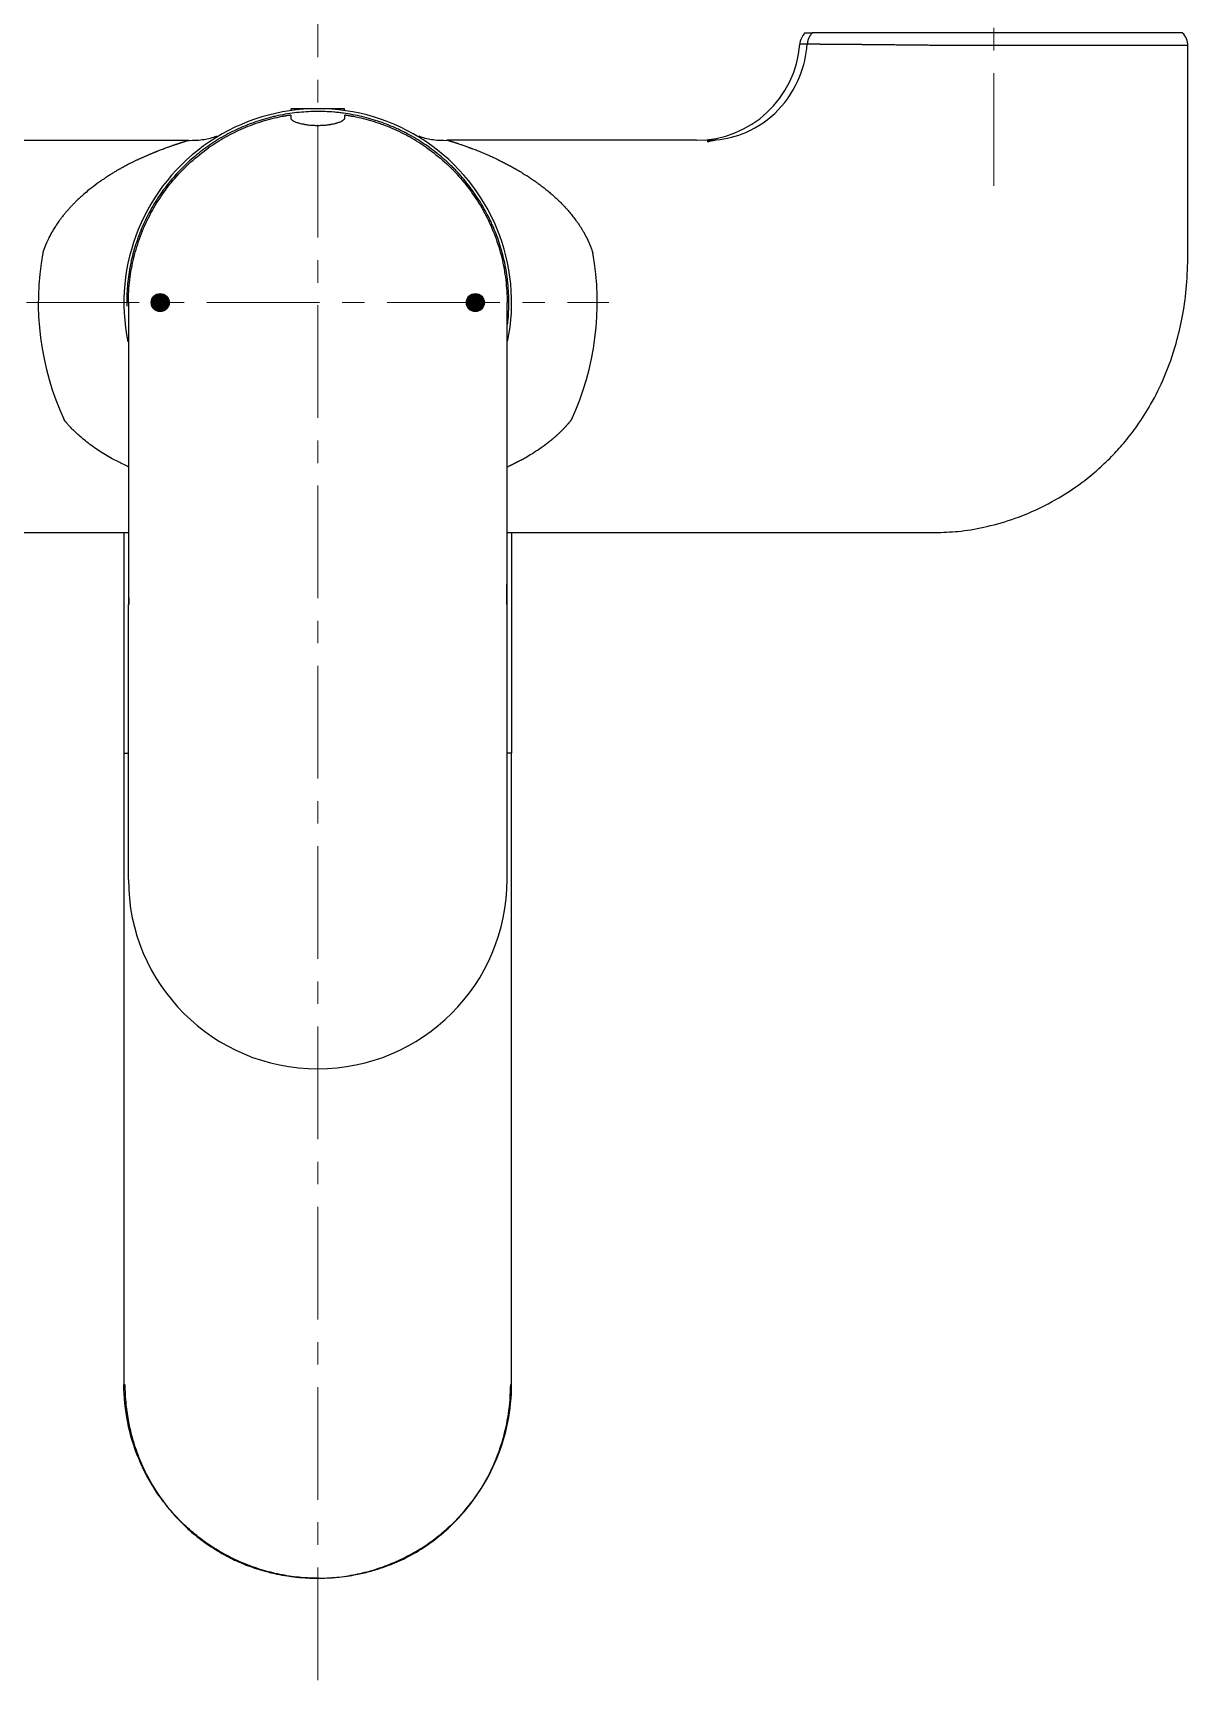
# Model space of a CAD drawing. Extents: x 0 to 1128, y 0 to 827.
# Drawn here: x 255.8 to 384, y 464 to 646.7 of the extents above; entities that cross this region are included whole.
import ezdxf

# ---------------------------------------------------------------- set-up
doc = ezdxf.new("R2010")
doc.units = 0
doc.header["$LTSCALE"] = 10
doc.header["$MEASUREMENT"] = 0
doc.linetypes.add('CENTER', pattern=[2, 1.25, -0.25, 0.25, -0.25])
doc.layers.get('0').update_dxf_attribs({"linetype": 'CONTINUOUS'})
doc.layers.add('1', color=7, linetype='CONTINUOUS')
doc.layers.add('DEF_LAYER_ASSEM_MEMBER', color=7, linetype='CONTINUOUS')

msp = doc.modelspace()

# ---------------------------------------------------------------- hatches: boundary and pattern name
at = {"lineweight": -3}
h = msp.add_hatch(color=1, dxfattribs=at)
h.dxf.hatch_style = 1
h.paths.add_polyline_path([(270.96, 616.77, 0.414214), (269.96, 617.77, 0.414214), (268.96, 616.77)])
h.paths.add_polyline_path([(269.96, 615.77, 0.414214), (270.96, 616.77), (268.96, 616.77, 0.414214)])
h = msp.add_hatch(color=5, dxfattribs=at)
h.dxf.hatch_style = 1
h.paths.add_polyline_path([(305.92, 616.77), (303.92, 616.77, 0.414214), (304.92, 615.77, 0.414214)])
h.paths.add_polyline_path([(305.92, 616.77, 0.414214), (304.92, 617.77, 0.414214), (303.92, 616.77)])

# ---------------------------------------------------------------- linework, layer by layer
at = {"color": 0, "lineweight": -3}
for centre in [(269.96, 616.77), (304.92, 616.77)]:
    msp.add_circle(centre, 1, dxfattribs=at)
at = {"layer": '1', "color": 7, "linetype": 'Continuous', "lineweight": -3}
for p, q in [((341.73, 645.42), (340.91, 645.42)), ((341.48, 646.67), (342.27, 646.67)), ((287.42, 638.27), (284.48, 638.27)), ((284.48, 638.07), (284.48, 638.27)), ((290.41, 638.27), (287.46, 638.27)), ((290.41, 638.07), (290.41, 638.27)), ((244.19, 634.77), (273.13, 634.77)), ((329.44, 634.77), (301.75, 634.77)), ((266.44, 552.77), (266.44, 583.27)), ((308.44, 552.77), (308.44, 583.27)), ((265.94, 566.77), (265.94, 496.77)), ((308.94, 496.77), (308.94, 566.77))]:
    msp.add_line(p, q, dxfattribs=at)
for centre, radius, start, end in [((329.44, 646.27), 11.5, 270, 355.7533), ((329.44, 646.27), 11.5, 270, 355.7533), ((342.9, 645.27), 2, 135.5857, 175.7533), ((381.94, 645.27), 2, 359.9959, 44.3363), ((287.44, 616.77), 21.5, 348.3732, 191.7113), ((287.44, 616.77), 31, 169.7805, 204.7922), ((287.44, 616.77), 31, 335.2078, 10.2195), ((287.44, 552.77), 21, 180, 0)]:
    msp.add_arc(centre, radius, start, end, dxfattribs=at)
for points, knots in [([(190.94, 645.27), (190.94, 643.08), (190.94, 638.71), (190.93, 632.36), (190.96, 626.44), (190.87, 621.47), (191.14, 617.37), (191.71, 614.14), (192.45, 611.42), (193.27, 609.12), (194.18, 607.08), (195.22, 605.13), (196.47, 603.17), (198.13, 601), (200.33, 598.68), (203.14, 596.38), (206.07, 594.57), (208.94, 593.23), (211.44, 592.36), (213.79, 591.77), (215.9, 591.42), (217.85, 591.26), (219.48, 591.27), (220.75, 591.27), (221.71, 591.27), (222.62, 591.27), (223.71, 591.27), (225.18, 591.27), (227.01, 591.27), (229.25, 591.27), (231.9, 591.27), (234.97, 591.27), (238.73, 591.27), (243.25, 591.27), (248.61, 591.27), (254.59, 591.27), (260.61, 591.27), (264.63, 591.27), (266.44, 591.27)], [0, 0, 0, 0, 0.056094, 0.112073, 0.162627, 0.207785, 0.239623, 0.267673, 0.291758, 0.311724, 0.330127, 0.348804, 0.368551, 0.389385, 0.418865, 0.450194, 0.482272, 0.50666, 0.531321, 0.550007, 0.568849, 0.585997, 0.599948, 0.610738, 0.618507, 0.624504, 0.634176, 0.646394, 0.662048, 0.681166, 0.703785, 0.729947, 0.759691, 0.800168, 0.845924, 0.897009, 0.953461, 1, 1, 1, 1]), ([(308.44, 591.27), (309.99, 591.27), (313.52, 591.27), (318.85, 591.27), (324.27, 591.27), (329.17, 591.27), (333.57, 591.27), (337.47, 591.27), (340.87, 591.27), (343.78, 591.27), (346.21, 591.27), (348.33, 591.27), (350.25, 591.27), (352.17, 591.27), (354.15, 591.28), (356.38, 591.25), (358.92, 591.38), (361.8, 591.9), (365.05, 592.85), (368.38, 594.32), (371.47, 596.2), (373.84, 598.08), (375.64, 599.81), (377.05, 601.4), (378.47, 603.25), (379.97, 605.61), (381.47, 608.65), (382.61, 611.9), (383.38, 615.17), (383.84, 618.31), (383.99, 622.29), (383.93, 627.17), (383.94, 633.01), (383.94, 639.09), (383.94, 643.23), (383.94, 645.27)], [0, 0, 0, 0, 0.039727, 0.090368, 0.136624, 0.178517, 0.216084, 0.249367, 0.278413, 0.303271, 0.323991, 0.340617, 0.35759, 0.373068, 0.389902, 0.408357, 0.430169, 0.45508, 0.483016, 0.516951, 0.547822, 0.575577, 0.59439, 0.611508, 0.630182, 0.65408, 0.683043, 0.716868, 0.741989, 0.769064, 0.797973, 0.844069, 0.893943, 0.947679, 1, 1, 1, 1]), ([(331.64, 634.81), (332.77, 634.91), (335.3, 635.56), (338.72, 637.93), (341.02, 641.51), (341.64, 644.2), (341.73, 645.42)], [0, 0, 0, 0, 0.21756, 0.495879, 0.774199, 1, 1, 1, 1]), ([(362.44, 645.27), (362.39, 645.27), (362.29, 645.27), (362.14, 645.27), (361.99, 645.27), (361.84, 645.27), (361.69, 645.27), (361.54, 645.27), (361.39, 645.27), (361.24, 645.27), (361.09, 645.27), (360.94, 645.27), (360.79, 645.27), (360.63, 645.28), (360.48, 645.28), (360.33, 645.28), (360.17, 645.28), (360.02, 645.28), (359.87, 645.28), (359.71, 645.28), (359.56, 645.28), (359.4, 645.28), (359.25, 645.28), (359.09, 645.28), (358.94, 645.28), (358.78, 645.28), (358.62, 645.28), (358.47, 645.28), (358.31, 645.28), (358.15, 645.28), (358, 645.28), (357.84, 645.28), (357.68, 645.29), (357.52, 645.29), (357.37, 645.29), (357.21, 645.29), (357.05, 645.29), (356.89, 645.29), (356.74, 645.29), (356.58, 645.29), (356.42, 645.29), (356.26, 645.29), (356.1, 645.29), (355.94, 645.3), (355.79, 645.3), (355.63, 645.3), (355.47, 645.3), (355.12, 645.3), (354.6, 645.31), (353.92, 645.31), (353.27, 645.32), (352.65, 645.32), (352.04, 645.33), (351.43, 645.34), (350.83, 645.34), (350.23, 645.35), (349.65, 645.35), (349.25, 645.36), (349.03, 645.36), (348.97, 645.36), (348.91, 645.36), (348.85, 645.36), (348.79, 645.36), (348.73, 645.36), (348.67, 645.37), (348.61, 645.37), (348.55, 645.37), (348.49, 645.37), (348.44, 645.37), (348.38, 645.37), (348.32, 645.37), (348.26, 645.37), (348.2, 645.37), (348.15, 645.37), (348.09, 645.37), (348.03, 645.37), (347.98, 645.37), (347.92, 645.37), (347.86, 645.37), (347.81, 645.37), (347.75, 645.38), (347.7, 645.38), (347.64, 645.38), (347.59, 645.38), (347.53, 645.38), (347.48, 645.38), (347.42, 645.38), (347.37, 645.38), (347.31, 645.38), (347.26, 645.38), (347.2, 645.38), (347.15, 645.38), (347.1, 645.38), (347.04, 645.38), (346.99, 645.38), (346.94, 645.38), (346.88, 645.38), (346.83, 645.38), (346.78, 645.39), (346.73, 645.39), (346.67, 645.39), (346.62, 645.39), (346.57, 645.39), (346.52, 645.39), (346.47, 645.39), (346.42, 645.39), (346.37, 645.39), (346.32, 645.39), (346.26, 645.39), (346.21, 645.39), (346.16, 645.39), (346.11, 645.39), (346.06, 645.39), (346.02, 645.39), (345.97, 645.39), (345.92, 645.39), (345.87, 645.39), (345.82, 645.39), (345.77, 645.39), (345.72, 645.4), (345.68, 645.4), (345.63, 645.4), (345.58, 645.4), (345.53, 645.4), (345.49, 645.4), (345.44, 645.4), (345.39, 645.4), (345.35, 645.4), (345.3, 645.4), (345.25, 645.4), (345.21, 645.4), (345.16, 645.4), (345.12, 645.4), (345.07, 645.4), (345.03, 645.4), (344.98, 645.4), (344.94, 645.4), (344.89, 645.4), (344.85, 645.4), (344.81, 645.4), (344.76, 645.4), (344.72, 645.4), (344.68, 645.4), (344.63, 645.4), (344.59, 645.4), (344.55, 645.41), (344.51, 645.41), (344.46, 645.41), (344.42, 645.41), (344.38, 645.41), (344.34, 645.41), (344.3, 645.41), (344.26, 645.41), (344.22, 645.41), (344.18, 645.41), (344.14, 645.41), (344.1, 645.41), (344.06, 645.41), (344.02, 645.41), (343.98, 645.41), (343.94, 645.41), (343.9, 645.41), (343.86, 645.41), (343.82, 645.41), (343.78, 645.41), (343.75, 645.41), (343.71, 645.41), (343.67, 645.41), (343.63, 645.41), (343.6, 645.41), (343.56, 645.41), (343.52, 645.41), (343.49, 645.41), (343.45, 645.41), (343.42, 645.41), (343.38, 645.41), (343.35, 645.41), (343.31, 645.41), (343.28, 645.41), (343.24, 645.41), (343.21, 645.41), (343.17, 645.41), (343.14, 645.42), (343.11, 645.42), (343.07, 645.42), (343.04, 645.42), (343.01, 645.42), (342.98, 645.42), (342.94, 645.42), (342.91, 645.42), (342.88, 645.42), (342.85, 645.42), (342.82, 645.42), (342.78, 645.42), (342.75, 645.42), (342.72, 645.42), (342.69, 645.42), (342.66, 645.42), (342.63, 645.42), (342.6, 645.42), (342.57, 645.42), (342.55, 645.42), (342.52, 645.42), (342.49, 645.42), (342.46, 645.42), (342.43, 645.42), (342.4, 645.42), (342.38, 645.42), (342.35, 645.42), (342.32, 645.42), (342.29, 645.42), (342.27, 645.42), (342.24, 645.42), (342.22, 645.42), (342.19, 645.42), (342.16, 645.42), (342.14, 645.42), (342.11, 645.42), (342.09, 645.42), (342.06, 645.42), (342.04, 645.42), (342.02, 645.42), (341.99, 645.42), (341.97, 645.42), (341.94, 645.42), (341.92, 645.42), (341.9, 645.42), (341.88, 645.42), (341.85, 645.42), (341.83, 645.42), (341.81, 645.42), (341.79, 645.42), (341.77, 645.42), (341.75, 645.42), (341.73, 645.42), (341.73, 645.42)], [0, 0, 0, 0, 0.005328, 0.010672, 0.016031, 0.021405, 0.026795, 0.0322, 0.03762, 0.043055, 0.048506, 0.053972, 0.059453, 0.06495, 0.070461, 0.075988, 0.08153, 0.087087, 0.092659, 0.098246, 0.103848, 0.109465, 0.115097, 0.120743, 0.126405, 0.132083, 0.137775, 0.143482, 0.149204, 0.154942, 0.160695, 0.166463, 0.172247, 0.178046, 0.183861, 0.18969, 0.195536, 0.201397, 0.207274, 0.213166, 0.219074, 0.224998, 0.230937, 0.236892, 0.242862, 0.248848, 0.254849, 0.260865, 0.288255, 0.314767, 0.340398, 0.365153, 0.389036, 0.414604, 0.440181, 0.465765, 0.491352, 0.51694, 0.519683, 0.522426, 0.525169, 0.527911, 0.530654, 0.533396, 0.536138, 0.538879, 0.541621, 0.544362, 0.547103, 0.549844, 0.552585, 0.555326, 0.558066, 0.560807, 0.563547, 0.566287, 0.569027, 0.571766, 0.574506, 0.577245, 0.579984, 0.582723, 0.585462, 0.588201, 0.590939, 0.593678, 0.596416, 0.599154, 0.601892, 0.604629, 0.607367, 0.610104, 0.612842, 0.615579, 0.618316, 0.621053, 0.623789, 0.626526, 0.629262, 0.631998, 0.634734, 0.63747, 0.640206, 0.642942, 0.645677, 0.648412, 0.651148, 0.653883, 0.656618, 0.659352, 0.662087, 0.664821, 0.667556, 0.67029, 0.673024, 0.675758, 0.678492, 0.681226, 0.683959, 0.686693, 0.689426, 0.692159, 0.694892, 0.697625, 0.700358, 0.703091, 0.705823, 0.708556, 0.711288, 0.71402, 0.716752, 0.719484, 0.722216, 0.724948, 0.72768, 0.730412, 0.733143, 0.735874, 0.738606, 0.741337, 0.744068, 0.746799, 0.74953, 0.75226, 0.754991, 0.757721, 0.760451, 0.763181, 0.765911, 0.768641, 0.771371, 0.7741, 0.776829, 0.779558, 0.782287, 0.785016, 0.787744, 0.790473, 0.793201, 0.795929, 0.798657, 0.801384, 0.804111, 0.806838, 0.809565, 0.812292, 0.815018, 0.817744, 0.82047, 0.823196, 0.825922, 0.828647, 0.831372, 0.834096, 0.836821, 0.839545, 0.842269, 0.844993, 0.847717, 0.85044, 0.853163, 0.855886, 0.858609, 0.861332, 0.864054, 0.866776, 0.869498, 0.87222, 0.874942, 0.877663, 0.880385, 0.883106, 0.885827, 0.888548, 0.891269, 0.893989, 0.89671, 0.89943, 0.90215, 0.90487, 0.90759, 0.91031, 0.91303, 0.91575, 0.918469, 0.921189, 0.923908, 0.926627, 0.929346, 0.932065, 0.934784, 0.937503, 0.940222, 0.94294, 0.945659, 0.948377, 0.951095, 0.953813, 0.956531, 0.959249, 0.961967, 0.964684, 0.967402, 0.970119, 0.972836, 0.975553, 0.97827, 0.980987, 0.983703, 0.98642, 0.989136, 0.991852, 0.994568, 0.997284, 1, 1, 1, 1]), ([(362.44, 646.67), (361.87, 646.67), (361.3, 646.67), (360.17, 646.67), (359.61, 646.67), (358.91, 646.67), (358.77, 646.67), (358.49, 646.67), (358.35, 646.67), (357.93, 646.67), (357.66, 646.67), (356.83, 646.67), (356.29, 646.67), (355.23, 646.67), (354.7, 646.67), (353.67, 646.67), (353.16, 646.67), (352.53, 646.67), (352.35, 646.67), (352.16, 646.67), (352.04, 646.67), (351.97, 646.67), (351.67, 646.67), (351.42, 646.67), (350.71, 646.67), (350.24, 646.67), (349.35, 646.67), (348.91, 646.67), (348.07, 646.67), (347.67, 646.67), (347.08, 646.67), (346.89, 646.67), (346.61, 646.67), (346.51, 646.67), (346.33, 646.67), (346.24, 646.67), (345.79, 646.67), (345.45, 646.67), (344.82, 646.67), (344.52, 646.67), (343.96, 646.67), (343.7, 646.67), (343.34, 646.67), (343.23, 646.67), (343.06, 646.67), (343.01, 646.67), (342.93, 646.67), (342.9, 646.67), (342.85, 646.67), (342.62, 646.67), (342.43, 646.67), (342.27, 646.67)], [0, 0, 0, 0, 0.0625, 0.0625, 0.125, 0.125, 0.140625, 0.140625, 0.15625, 0.15625, 0.1875, 0.1875, 0.25, 0.25, 0.3125, 0.3125, 0.375, 0.375, 0.390625, 0.398437, 0.398437, 0.40625, 0.40625, 0.4375, 0.4375, 0.5, 0.5, 0.5625, 0.5625, 0.625, 0.625, 0.65625, 0.65625, 0.671875, 0.671875, 0.6875, 0.6875, 0.75, 0.75, 0.8125, 0.8125, 0.875, 0.875, 0.90625, 0.90625, 0.921875, 0.921875, 0.929687, 0.929687, 0.9375, 1, 1, 1, 1]), ([(383.37, 646.67), (383.37, 646.67), (383.34, 646.67), (383.24, 646.67), (383.2, 646.67), (383.12, 646.67), (383.08, 646.67), (383.03, 646.67), (383, 646.67), (382.99, 646.67), (382.84, 646.67), (382.67, 646.67), (382.37, 646.67), (382.26, 646.67), (382.09, 646.67), (382.03, 646.67), (381.91, 646.67), (381.84, 646.67), (381.52, 646.67), (381.22, 646.67), (380.82, 646.67), (380.74, 646.67), (380.57, 646.67), (380.48, 646.67), (380.22, 646.67), (380.03, 646.67), (379.46, 646.67), (379.06, 646.67), (378.57, 646.67), (378.51, 646.67), (378.4, 646.67), (378.23, 646.67), (378.06, 646.67), (377.72, 646.67), (377.25, 646.67), (376.75, 646.67), (376.37, 646.67), (376.24, 646.67), (375.98, 646.67), (375.85, 646.67), (375.19, 646.67), (374.64, 646.67), (373.92, 646.67), (373.71, 646.67), (373.49, 646.67), (373.34, 646.67), (373.27, 646.67), (372.9, 646.67), (372.6, 646.67), (371.7, 646.67), (371.08, 646.67), (370.29, 646.67), (370.13, 646.67), (369.81, 646.67), (369.33, 646.67), (368.84, 646.67), (368.18, 646.67), (367.85, 646.67), (367.35, 646.67), (367.19, 646.67), (366.94, 646.67), (366.85, 646.67), (366.68, 646.67), (365.93, 646.67), (365.17, 646.67), (363.81, 646.67), (363.13, 646.67), (362.44, 646.67)], [0, 0, 0, 0, 0.0625, 0.0625, 0.09375, 0.09375, 0.109375, 0.117187, 0.117187, 0.125, 0.125, 0.1875, 0.1875, 0.21875, 0.21875, 0.234375, 0.234375, 0.25, 0.25, 0.3125, 0.3125, 0.328125, 0.328125, 0.34375, 0.34375, 0.375, 0.375, 0.4375, 0.4375, 0.445312, 0.445312, 0.453125, 0.46875, 0.46875, 0.5, 0.53125, 0.53125, 0.546875, 0.546875, 0.5625, 0.5625, 0.625, 0.625, 0.640625, 0.648437, 0.648437, 0.65625, 0.65625, 0.6875, 0.6875, 0.75, 0.75, 0.765625, 0.765625, 0.78125, 0.8125, 0.8125, 0.84375, 0.84375, 0.859375, 0.859375, 0.867187, 0.867187, 0.875, 0.9375, 0.9375, 1, 1, 1, 1]), ([(383.94, 645.27), (383.94, 645.27), (383.91, 645.27), (383.77, 645.27), (383.67, 645.27), (383.41, 645.27), (383.24, 645.27), (382.85, 645.27), (382.62, 645.27), (382.09, 645.27), (381.8, 645.27), (381.16, 645.27), (380.81, 645.27), (380.05, 645.27), (379.64, 645.27), (378.77, 645.27), (378.31, 645.27), (377.83, 645.27), (377.83, 645.27), (377.83, 645.27), (377.82, 645.27), (377.82, 645.27), (377.8, 645.27), (377.78, 645.27), (377.72, 645.27), (377.61, 645.27), (377.39, 645.27), (377.19, 645.27), (376.8, 645.27), (376.53, 645.27), (375.71, 645.27), (375.14, 645.27), (373.96, 645.27), (373.35, 645.27), (372.09, 645.27), (371.45, 645.27), (370.13, 645.27), (369.46, 645.27), (368.09, 645.27), (367.05, 645.27), (366, 645.27), (365.29, 645.27), (364.23, 645.27), (363.16, 645.27), (362.44, 645.27)], [0, 0, 0, 0, 0.0625, 0.0625, 0.125, 0.125, 0.1875, 0.1875, 0.25, 0.25, 0.3125, 0.3125, 0.375, 0.375, 0.4375, 0.4375, 0.5, 0.5, 0.500122, 0.500122, 0.500244, 0.500488, 0.500977, 0.501953, 0.503906, 0.507813, 0.515625, 0.53125, 0.53125, 0.5625, 0.5625, 0.625, 0.625, 0.6875, 0.6875, 0.75, 0.75, 0.8125, 0.8125, 0.875, 0.90625, 0.90625, 0.9375, 1, 1, 1, 1]), ([(308.49, 614.35), (308.52, 614.55), (308.54, 614.75), (308.62, 615.65), (308.64, 616.34), (308.63, 617.37), (308.62, 617.72), (308.58, 618.24), (308.56, 618.5), (308.54, 618.76), (308.52, 618.94), (308.51, 619.02), (308.43, 619.8), (308.32, 620.49), (308.03, 621.84), (307.85, 622.51), (307.44, 623.83), (307.2, 624.48), (306.85, 625.28), (306.75, 625.52), (306.6, 625.83), (306.52, 625.99), (306.33, 626.38), (306.17, 626.69), (305.67, 627.6), (305.31, 628.19), (304.52, 629.33), (304.11, 629.88), (303.44, 630.68), (303.21, 630.94), (302.85, 631.32), (302.73, 631.45), (302.55, 631.63), (302.49, 631.7), (302.36, 631.82), (302.3, 631.88), (301.74, 632.43), (301.22, 632.89), (300.14, 633.75), (299.58, 634.16), (298.42, 634.91), (297.82, 635.26), (297.05, 635.66), (296.9, 635.74), (296.66, 635.85), (296.58, 635.89), (296.42, 635.97), (296.03, 636.15), (295.63, 636.32), (294.66, 636.71), (293.35, 637.16), (292.01, 637.48), (290.99, 637.67), (290.64, 637.72), (290.21, 637.78), (290.13, 637.79), (289.95, 637.81), (289.87, 637.83), (289.6, 637.85), (289.43, 637.87), (288.56, 637.95), (287.87, 637.97), (286.49, 637.95), (285.8, 637.91), (284.43, 637.76), (283.74, 637.65), (282.97, 637.49), (282.89, 637.47), (282.72, 637.43), (282.63, 637.41), (282.38, 637.35), (282.21, 637.31), (281.7, 637.17), (281.37, 637.08), (280.38, 636.76), (279.73, 636.52), (278.46, 635.98), (277.84, 635.68), (276.93, 635.18), (276.63, 635), (276.25, 634.77), (276.18, 634.72), (276.03, 634.63), (275.81, 634.49), (275.59, 634.34), (274.88, 633.85), (274.33, 633.43), (273.27, 632.54), (272.76, 632.07), (271.8, 631.08), (271.34, 630.56), (270.84, 629.95), (270.79, 629.88), (270.68, 629.74), (270.52, 629.54), (270.37, 629.33), (270.06, 628.9), (269.86, 628.62), (269.3, 627.75), (268.95, 627.15), (268.31, 625.93), (268.03, 625.3), (267.7, 624.49), (267.61, 624.25), (267.52, 624), (267.46, 623.84), (267.43, 623.75), (267.29, 623.34), (267.18, 623.01), (266.89, 622.01), (266.73, 621.33), (266.48, 619.98), (266.39, 619.29), (266.3, 618.26), (266.28, 617.91), (266.26, 617.39), (266.25, 617.13), (266.25, 616.87), (266.25, 616.69), (266.25, 616.6), (266.25, 616.46), (266.25, 616.41), (266.25, 616.36)], [0, 0, 0, 0, 0.00884, 0.00884, 0.038806, 0.038806, 0.053789, 0.053789, 0.061281, 0.065027, 0.065027, 0.068772, 0.068772, 0.098738, 0.098738, 0.128705, 0.128705, 0.158671, 0.158671, 0.166162, 0.169908, 0.173654, 0.173654, 0.188637, 0.188637, 0.218603, 0.218603, 0.248569, 0.248569, 0.263552, 0.263552, 0.271044, 0.271044, 0.274789, 0.274789, 0.278535, 0.278535, 0.308501, 0.308501, 0.338468, 0.338468, 0.368434, 0.368434, 0.375925, 0.375925, 0.379671, 0.379671, 0.383417, 0.3984, 0.3984, 0.428366, 0.458332, 0.458332, 0.473315, 0.473315, 0.477061, 0.477061, 0.480807, 0.480807, 0.488298, 0.488298, 0.518264, 0.518264, 0.548231, 0.548231, 0.578197, 0.578197, 0.581942, 0.581942, 0.585688, 0.585688, 0.59318, 0.59318, 0.608163, 0.608163, 0.638129, 0.638129, 0.668095, 0.668095, 0.683078, 0.683078, 0.686824, 0.686824, 0.69057, 0.698061, 0.698061, 0.728027, 0.728027, 0.757993, 0.757993, 0.78796, 0.78796, 0.791705, 0.791705, 0.795451, 0.802943, 0.802943, 0.817926, 0.817926, 0.847892, 0.847892, 0.877858, 0.877858, 0.88535, 0.889095, 0.889095, 0.892841, 0.892841, 0.907824, 0.907824, 0.93779, 0.93779, 0.967756, 0.967756, 0.98274, 0.98274, 0.990231, 0.993977, 0.993977, 0.997723, 0.997723, 1, 1, 1, 1]), ([(283.44, 637.39), (283.07, 637.31), (282.71, 637.23), (282.16, 637.1), (281.89, 637.03), (281.62, 636.95), (281.44, 636.89), (281.35, 636.87), (280.9, 636.73), (280.55, 636.61), (279.85, 636.35), (279.5, 636.22), (278.82, 635.92), (278.16, 635.62), (277.51, 635.28), (276.55, 634.74), (275.93, 634.35), (275.33, 633.93)], [0, 0, 0, 0, 0.125, 0.125, 0.1875, 0.21875, 0.21875, 0.25, 0.25, 0.375, 0.375, 0.5, 0.5, 0.625, 0.75, 0.75, 1, 1, 1, 1]), ([(284.44, 637.55), (284.44, 637.55), (284.43, 637.55), (284.42, 637.55), (284.41, 637.55), (284.39, 637.55), (284.39, 637.55), (284.38, 637.55), (284.37, 637.55), (284.34, 637.54), (284.31, 637.54), (284.26, 637.53), (284.24, 637.53), (284.21, 637.52), (284.2, 637.52), (284.18, 637.52), (284.17, 637.51), (284.11, 637.51), (284.07, 637.5), (283.98, 637.48), (283.96, 637.48), (283.91, 637.47), (283.9, 637.47), (283.87, 637.46), (283.85, 637.46), (283.78, 637.45), (283.71, 637.44), (283.61, 637.42), (283.58, 637.41), (283.53, 637.4), (283.51, 637.4), (283.48, 637.39), (283.46, 637.39), (283.44, 637.39)], [0, 0, 0, 0, 0.125, 0.125, 0.1875, 0.1875, 0.21875, 0.21875, 0.25, 0.25, 0.375, 0.375, 0.4375, 0.4375, 0.46875, 0.46875, 0.5, 0.5, 0.625, 0.625, 0.6875, 0.6875, 0.71875, 0.71875, 0.75, 0.75, 0.875, 0.875, 0.9375, 0.9375, 0.96875, 0.96875, 1, 1, 1, 1]), ([(284.44, 637.55), (284.44, 637.55), (284.44, 637.55), (284.44, 637.54), (284.44, 637.53), (284.44, 637.51), (284.44, 637.48), (284.44, 637.4), (284.44, 637.33), (284.44, 637.23)], [0, 0, 0, 0, 0.125, 0.125, 0.25, 0.25, 0.5, 0.5, 1, 1, 1, 1]), ([(284.44, 637.23), (284.44, 637.21), (284.45, 637.19), (284.46, 637.14), (284.49, 637.1), (284.54, 637.05), (284.58, 637.02), (284.6, 637.01), (284.62, 636.99), (284.63, 636.98), (284.65, 636.97), (284.69, 636.94), (284.78, 636.89), (284.88, 636.85), (284.99, 636.8), (285.05, 636.78), (285.12, 636.75), (285.14, 636.75), (285.17, 636.74), (285.22, 636.72), (285.27, 636.71), (285.37, 636.68), (285.52, 636.64), (285.67, 636.6), (285.8, 636.58), (285.84, 636.57), (285.9, 636.56), (285.92, 636.55), (285.96, 636.54), (286.07, 636.53), (286.27, 636.5), (286.46, 636.47), (286.65, 636.45), (286.74, 636.45), (286.87, 636.44), (286.89, 636.44), (286.94, 636.43), (287.02, 636.43), (287.09, 636.43), (287.24, 636.42), (287.44, 636.42), (287.64, 636.42), (287.76, 636.43), (287.79, 636.43), (287.84, 636.43), (287.86, 636.43), (287.93, 636.43), (287.98, 636.44), (288.13, 636.45), (288.32, 636.46), (288.51, 636.48), (288.65, 636.5), (288.69, 636.51), (288.76, 636.52), (288.78, 636.52), (288.83, 636.53), (288.94, 636.55), (289.13, 636.58), (289.28, 636.62), (289.39, 636.65), (289.45, 636.66), (289.5, 636.68), (289.54, 636.69), (289.56, 636.69), (289.64, 636.72), (289.71, 636.74), (289.83, 636.78), (289.95, 636.82), (290.05, 636.87), (290.1, 636.9), (290.11, 636.9), (290.14, 636.91), (290.15, 636.92), (290.18, 636.94), (290.2, 636.95), (290.25, 636.98), (290.32, 637.03), (290.36, 637.07), (290.39, 637.11), (290.4, 637.12), (290.42, 637.14), (290.42, 637.15), (290.44, 637.19), (290.44, 637.21), (290.44, 637.23)], [0, 0, 0, 0, 0.03125, 0.03125, 0.0625, 0.09375, 0.09375, 0.109375, 0.109375, 0.117188, 0.117188, 0.125, 0.15625, 0.1875, 0.1875, 0.21875, 0.21875, 0.226563, 0.226563, 0.234375, 0.25, 0.25, 0.28125, 0.3125, 0.3125, 0.328125, 0.328125, 0.335938, 0.335938, 0.34375, 0.375, 0.40625, 0.40625, 0.4375, 0.4375, 0.445313, 0.445313, 0.453125, 0.46875, 0.46875, 0.5, 0.53125, 0.53125, 0.539063, 0.539063, 0.546875, 0.546875, 0.5625, 0.5625, 0.59375, 0.625, 0.625, 0.640625, 0.640625, 0.648438, 0.648438, 0.65625, 0.6875, 0.71875, 0.71875, 0.734375, 0.742188, 0.742188, 0.75, 0.75, 0.78125, 0.78125, 0.8125, 0.84375, 0.84375, 0.851563, 0.851563, 0.859375, 0.859375, 0.875, 0.875, 0.90625, 0.9375, 0.9375, 0.953125, 0.953125, 0.96875, 0.96875, 1, 1, 1, 1]), ([(291.44, 637.39), (291.37, 637.4), (291.3, 637.41), (291.2, 637.43), (291.17, 637.44), (291.12, 637.45), (291.11, 637.45), (291.07, 637.45), (291.06, 637.46), (290.98, 637.47), (290.92, 637.48), (290.84, 637.49), (290.82, 637.5), (290.77, 637.51), (290.74, 637.51), (290.68, 637.52), (290.64, 637.53), (290.59, 637.53), (290.59, 637.53), (290.57, 637.54), (290.55, 637.54), (290.51, 637.55), (290.49, 637.55), (290.48, 637.55), (290.47, 637.55), (290.47, 637.55), (290.46, 637.55), (290.45, 637.55), (290.44, 637.55), (290.44, 637.55)], [0, 0, 0, 0, 0.125, 0.125, 0.1875, 0.1875, 0.21875, 0.21875, 0.25, 0.25, 0.375, 0.375, 0.4375, 0.4375, 0.5, 0.5, 0.625, 0.625, 0.65625, 0.65625, 0.6875, 0.75, 0.8125, 0.8125, 0.84375, 0.84375, 0.875, 0.875, 1, 1, 1, 1]), ([(290.44, 637.23), (290.44, 637.33), (290.44, 637.4), (290.44, 637.48), (290.44, 637.51), (290.44, 637.53), (290.44, 637.54), (290.44, 637.55), (290.44, 637.55), (290.44, 637.55)], [0, 0, 0, 0, 0.5, 0.5, 0.75, 0.75, 0.875, 0.875, 1, 1, 1, 1]), ([(299.55, 633.93), (298.95, 634.35), (298.33, 634.74), (297.37, 635.28), (296.72, 635.62), (296.05, 635.93), (295.37, 636.22), (295.03, 636.36), (294.59, 636.52), (294.5, 636.55), (294.32, 636.61), (294.06, 636.7), (293.79, 636.79), (293.25, 636.95), (292.53, 637.15), (291.81, 637.32), (291.44, 637.39)], [0, 0, 0, 0, 0.25, 0.25, 0.375, 0.5, 0.5, 0.625, 0.625, 0.65625, 0.65625, 0.6875, 0.75, 0.75, 0.875, 1, 1, 1, 1]), ([(267.44, 632.6), (267.49, 632.62), (267.57, 632.67), (267.7, 632.73), (267.83, 632.79), (267.96, 632.85), (268.08, 632.9), (268.21, 632.96), (268.32, 633.01), (268.44, 633.06), (268.56, 633.11), (268.67, 633.16), (268.78, 633.21), (268.89, 633.26), (268.99, 633.3), (269.09, 633.34), (269.2, 633.39), (269.29, 633.43), (269.39, 633.47), (269.48, 633.5), (269.58, 633.54), (269.66, 633.58), (269.81, 633.63), (270, 633.71), (270.24, 633.8), (270.47, 633.89), (270.67, 633.96), (270.84, 634.02), (270.99, 634.07), (271.13, 634.12), (271.26, 634.17), (271.38, 634.21), (271.49, 634.25), (271.59, 634.28), (271.67, 634.31), (271.76, 634.34), (271.84, 634.37), (271.92, 634.39), (271.99, 634.42), (272.07, 634.44), (272.14, 634.46), (272.2, 634.49), (272.27, 634.51), (272.33, 634.53), (272.39, 634.55), (272.45, 634.56), (272.5, 634.58), (272.56, 634.6), (272.61, 634.61), (272.65, 634.63), (272.71, 634.65), (272.78, 634.67), (272.86, 634.69), (272.93, 634.71), (272.97, 634.72), (272.99, 634.73), (272.99, 634.73)], [0, 0, 0, 0, 0.020281, 0.040236, 0.059866, 0.07917, 0.098149, 0.116803, 0.135131, 0.153134, 0.170812, 0.188165, 0.205193, 0.221896, 0.238275, 0.254328, 0.270058, 0.285462, 0.300543, 0.315299, 0.329731, 0.34384, 0.357624, 0.397033, 0.435658, 0.473506, 0.510582, 0.536006, 0.560518, 0.584121, 0.606818, 0.628612, 0.649508, 0.665665, 0.681558, 0.69719, 0.712562, 0.727677, 0.742538, 0.757146, 0.771504, 0.785615, 0.799482, 0.813108, 0.826495, 0.839648, 0.85257, 0.865265, 0.877736, 0.889987, 0.902024, 0.926754, 0.950792, 0.974168, 0.99692, 1, 1, 1, 1]), ([(276.21, 635.22), (275.98, 635.13), (275.53, 634.97), (274.8, 634.81), (273.94, 634.73), (273.31, 634.72), (272.95, 634.73)], [0, 0, 0, 0, 0.223289, 0.431943, 0.670401, 1, 1, 1, 1]), ([(272.99, 634.73), (273.01, 634.73), (273.04, 634.74), (273.06, 634.75), (273.08, 634.75), (273.08, 634.76), (273.09, 634.76), (273.09, 634.76), (273.1, 634.76), (273.1, 634.76), (273.11, 634.76), (273.11, 634.76), (273.11, 634.76), (273.12, 634.77), (273.12, 634.77), (273.12, 634.77), (273.12, 634.77), (273.13, 634.77), (273.13, 634.77), (273.13, 634.77), (273.13, 634.77), (273.13, 634.77), (273.13, 634.77), (273.13, 634.77), (273.13, 634.77), (273.13, 634.77), (273.13, 634.77), (273.13, 634.77), (273.13, 634.77)], [0, 0, 0, 0, 0.160414, 0.342144, 0.370882, 0.39949, 0.427969, 0.456321, 0.484548, 0.512653, 0.540637, 0.568503, 0.596251, 0.623886, 0.651408, 0.67882, 0.706124, 0.733323, 0.760418, 0.787411, 0.814306, 0.841105, 0.867809, 0.894421, 0.920944, 0.94738, 0.973731, 1, 1, 1, 1]), ([(301.93, 634.73), (301.57, 634.72), (300.94, 634.73), (300.08, 634.81), (299.35, 634.97), (298.9, 635.13), (298.67, 635.22)], [0, 0, 0, 0, 0.329599, 0.568057, 0.776711, 1, 1, 1, 1]), ([(301.89, 634.73), (301.89, 634.73), (301.87, 634.74), (301.85, 634.74), (301.83, 634.75), (301.81, 634.75), (301.8, 634.76), (301.78, 634.76), (301.77, 634.76), (301.77, 634.77), (301.76, 634.77), (301.76, 634.77), (301.75, 634.77), (301.75, 634.77), (301.75, 634.77), (301.75, 634.77), (301.75, 634.77), (301.75, 634.77)], [0, 0, 0, 0, 0.044943, 0.164223, 0.249942, 0.331938, 0.410273, 0.485, 0.556164, 0.623798, 0.687932, 0.748586, 0.805775, 0.859508, 0.90979, 0.956621, 1, 1, 1, 1]), ([(307.44, 632.6), (307.42, 632.61), (307.38, 632.63), (307.28, 632.68), (307.14, 632.74), (306.96, 632.83), (306.73, 632.93), (306.46, 633.05), (306.18, 633.18), (305.9, 633.3), (305.64, 633.4), (305.38, 633.51), (305.13, 633.61), (304.89, 633.71), (304.71, 633.77), (304.58, 633.82), (304.5, 633.85), (304.41, 633.89), (304.3, 633.93), (304.16, 633.98), (303.98, 634.04), (303.77, 634.12), (303.58, 634.19), (303.39, 634.25), (303.21, 634.31), (303.09, 634.35), (303.02, 634.38), (302.98, 634.39), (302.93, 634.4), (302.87, 634.42), (302.8, 634.45), (302.71, 634.48), (302.6, 634.51), (302.48, 634.55), (302.37, 634.58), (302.27, 634.61), (302.19, 634.64), (302.13, 634.66), (302.08, 634.67), (302.03, 634.69), (301.99, 634.7), (301.95, 634.71), (301.92, 634.72), (301.9, 634.73), (301.89, 634.73)], [0, 0, 0, 0, 0.007514, 0.021871, 0.043055, 0.071043, 0.1058, 0.147275, 0.195404, 0.236162, 0.276791, 0.317284, 0.357619, 0.396033, 0.434183, 0.444738, 0.457678, 0.472982, 0.490625, 0.510578, 0.545766, 0.580656, 0.615238, 0.649501, 0.681281, 0.712728, 0.717201, 0.724123, 0.733477, 0.745243, 0.759391, 0.775884, 0.803106, 0.829321, 0.854534, 0.878758, 0.902013, 0.917255, 0.932328, 0.947235, 0.961984, 0.97658, 0.991032, 1, 1, 1, 1]), ([(267.44, 632.6), (267.4, 632.59), (267.32, 632.55), (267.19, 632.48), (267.06, 632.42), (266.92, 632.35), (266.76, 632.27), (266.6, 632.19), (266.43, 632.1), (266.17, 631.96), (265.84, 631.78), (265.5, 631.59), (265.27, 631.46), (265.04, 631.32), (264.77, 631.16), (264.4, 630.93), (264.04, 630.7), (263.71, 630.48), (263.44, 630.29), (263.2, 630.13), (262.74, 629.79), (262.17, 629.36), (261.6, 628.88), (261.22, 628.54), (260.93, 628.27), (260.62, 627.99), (260.35, 627.71), (260.1, 627.45), (259.86, 627.19), (259.63, 626.93), (259.41, 626.67), (259.22, 626.44), (259.07, 626.25), (258.96, 626.09), (258.87, 625.98), (258.77, 625.84), (258.65, 625.68), (258.51, 625.47), (258.37, 625.26), (258.23, 625.05), (258.1, 624.83), (257.98, 624.63), (257.86, 624.42), (257.75, 624.21), (257.62, 623.97), (257.49, 623.7), (257.39, 623.48), (257.33, 623.34), (257.3, 623.27), (257.27, 623.2), (257.24, 623.13), (257.22, 623.06), (257.19, 622.99), (257.17, 622.93), (257.14, 622.87), (257.12, 622.81), (257.1, 622.75), (257.07, 622.69), (257.05, 622.63), (257.03, 622.58), (257.02, 622.52), (257, 622.47), (256.98, 622.42), (256.96, 622.37), (256.95, 622.32), (256.94, 622.29), (256.93, 622.27)], [0, 0, 0, 0, 0.009438, 0.019588, 0.030449, 0.042019, 0.054296, 0.067276, 0.080957, 0.095336, 0.131677, 0.159191, 0.177948, 0.187995, 0.214647, 0.244595, 0.277802, 0.303203, 0.325735, 0.345422, 0.362282, 0.440836, 0.490385, 0.511312, 0.540919, 0.568281, 0.593453, 0.616485, 0.637424, 0.662564, 0.684421, 0.703061, 0.71854, 0.730904, 0.740189, 0.746423, 0.762483, 0.778465, 0.794369, 0.810193, 0.825932, 0.841584, 0.854765, 0.869755, 0.88652, 0.905021, 0.925221, 0.930085, 0.934843, 0.939494, 0.944041, 0.948484, 0.952822, 0.957058, 0.96119, 0.965221, 0.969149, 0.972977, 0.976703, 0.980329, 0.983856, 0.987282, 0.99061, 0.993838, 0.996968, 1, 1, 1, 1]), ([(266.44, 616.77), (266.44, 617.61), (266.49, 618.44), (266.69, 620.11), (266.84, 620.93), (267.24, 622.56), (267.48, 623.36), (268.07, 624.92), (268.41, 625.69), (269.18, 627.18), (269.61, 627.89), (270.55, 629.28), (271.06, 629.94), (272.16, 631.2), (272.75, 631.8), (273.99, 632.92), (274.65, 633.44), (275.33, 633.93)], [0, 0, 0, 0, 0.125, 0.125, 0.25, 0.25, 0.375, 0.375, 0.5, 0.5, 0.625, 0.625, 0.75, 0.75, 0.875, 0.875, 1, 1, 1, 1]), ([(299.55, 633.93), (300.23, 633.44), (300.89, 632.92), (302.13, 631.8), (302.72, 631.2), (303.82, 629.94), (304.33, 629.28), (305.27, 627.89), (305.7, 627.18), (306.47, 625.69), (306.81, 624.92), (307.4, 623.36), (307.65, 622.56), (308.04, 620.93), (308.19, 620.11), (308.39, 618.44), (308.44, 617.61), (308.44, 616.77)], [0, 0, 0, 0, 0.125, 0.125, 0.25, 0.25, 0.375, 0.375, 0.5, 0.5, 0.625, 0.625, 0.75, 0.75, 0.875, 0.875, 1, 1, 1, 1]), ([(307.44, 632.6), (307.46, 632.59), (307.5, 632.57), (307.56, 632.55), (307.62, 632.52), (307.68, 632.49), (307.74, 632.46), (307.79, 632.43), (307.85, 632.4), (307.91, 632.38), (307.96, 632.35), (308.02, 632.32), (308.07, 632.29), (308.13, 632.27), (308.18, 632.24), (308.23, 632.21), (308.28, 632.18), (308.33, 632.16), (308.38, 632.13), (308.43, 632.11), (308.48, 632.08), (308.53, 632.05), (308.58, 632.03), (308.63, 632), (308.67, 631.98), (308.72, 631.95), (308.76, 631.93), (308.81, 631.91), (308.85, 631.88), (308.9, 631.86), (308.94, 631.84), (308.98, 631.81), (309.02, 631.79), (309.06, 631.77), (309.1, 631.74), (309.14, 631.72), (309.18, 631.7), (309.22, 631.68), (309.26, 631.66), (309.29, 631.64), (309.33, 631.62), (309.37, 631.6), (309.4, 631.58), (309.44, 631.56), (309.47, 631.54), (309.5, 631.52), (309.54, 631.5), (309.57, 631.48), (309.6, 631.46), (309.63, 631.45), (309.66, 631.43), (309.69, 631.41), (309.72, 631.39), (309.74, 631.38), (309.93, 631.27), (310.26, 631.07), (310.72, 630.78), (311.14, 630.5), (311.53, 630.23), (311.85, 630), (312.11, 629.81), (312.33, 629.65), (312.54, 629.49), (312.74, 629.32), (312.94, 629.16), (313.14, 629), (313.33, 628.83), (313.52, 628.67), (313.7, 628.5), (313.88, 628.34), (314.06, 628.18), (314.23, 628.02), (314.39, 627.85), (314.55, 627.69), (314.71, 627.53), (314.86, 627.37), (315.02, 627.19), (315.2, 626.99), (315.38, 626.77), (315.57, 626.55), (315.74, 626.33), (315.91, 626.11), (316.1, 625.85), (316.31, 625.57), (316.52, 625.25), (316.72, 624.93), (316.86, 624.69), (316.96, 624.54), (317, 624.46), (317.04, 624.38), (317.08, 624.3), (317.13, 624.22), (317.17, 624.15), (317.21, 624.07), (317.25, 623.99), (317.29, 623.91), (317.33, 623.83), (317.37, 623.75), (317.4, 623.67), (317.44, 623.59), (317.48, 623.51), (317.51, 623.43), (317.55, 623.34), (317.58, 623.26), (317.62, 623.18), (317.65, 623.1), (317.68, 623.02), (317.71, 622.94), (317.75, 622.85), (317.78, 622.77), (317.81, 622.69), (317.84, 622.61), (317.87, 622.52), (317.89, 622.44), (317.92, 622.35), (317.94, 622.3), (317.95, 622.27)], [0, 0, 0, 0, 0.004884, 0.009716, 0.014497, 0.019226, 0.023904, 0.02853, 0.033106, 0.037629, 0.042102, 0.046523, 0.050892, 0.05521, 0.059477, 0.063692, 0.067856, 0.071969, 0.07603, 0.080039, 0.083998, 0.087905, 0.09176, 0.095564, 0.099317, 0.103018, 0.106668, 0.110266, 0.113813, 0.117309, 0.120753, 0.124146, 0.127487, 0.130777, 0.134016, 0.137203, 0.140339, 0.143424, 0.146456, 0.149438, 0.152368, 0.155247, 0.158074, 0.16085, 0.163575, 0.166248, 0.16887, 0.17144, 0.173959, 0.176427, 0.178843, 0.181208, 0.183521, 0.185783, 0.187993, 0.228334, 0.265931, 0.300786, 0.3329, 0.362277, 0.380674, 0.398792, 0.416629, 0.434188, 0.451468, 0.46847, 0.485195, 0.501644, 0.517819, 0.533719, 0.549345, 0.5647, 0.579783, 0.594596, 0.609141, 0.623418, 0.637429, 0.656124, 0.674604, 0.69287, 0.710926, 0.728777, 0.746425, 0.771208, 0.795321, 0.818774, 0.841581, 0.84713, 0.852671, 0.858203, 0.863727, 0.869243, 0.874752, 0.880254, 0.885748, 0.891236, 0.896717, 0.902192, 0.907661, 0.913125, 0.918583, 0.924036, 0.929485, 0.934928, 0.940368, 0.945803, 0.951235, 0.956663, 0.962089, 0.967511, 0.972931, 0.978348, 0.983763, 0.989177, 0.994589, 1, 1, 1, 1]), ([(266.44, 616.77), (266.44, 616.77), (266.44, 616.77), (266.44, 616.77), (266.44, 616.77), (266.44, 616.76), (266.44, 616.65), (266.44, 616.11), (266.44, 614.67), (266.44, 612.97), (266.44, 611.42), (266.44, 610.58), (266.44, 610.1), (266.44, 609.96), (266.44, 609.75), (266.44, 609.36), (266.44, 608.81), (266.44, 608.26), (266.44, 607.81), (266.44, 607.53), (266.44, 606.97), (266.44, 606.07), (266.44, 598.06), (266.44, 590.44), (266.44, 583.27)], [0, 0, 0, 0, 0.0625, 0.09375, 0.101562, 0.109375, 0.125, 0.1875, 0.25, 0.3125, 0.34375, 0.373047, 0.375, 0.378906, 0.382812, 0.390625, 0.40625, 0.421875, 0.429688, 0.4375, 0.441406, 0.46875, 0.5, 1, 1, 1, 1]), ([(308.44, 597.4), (308.44, 599.86), (308.44, 602.77), (308.44, 606.07), (308.44, 606.97), (308.44, 607.53), (308.44, 607.81), (308.44, 608.26), (308.44, 608.81), (308.44, 609.36), (308.44, 609.75), (308.44, 609.96), (308.44, 610.1), (308.44, 610.58), (308.44, 611.42), (308.44, 612.97), (308.44, 614.67), (308.44, 616.11), (308.44, 616.65), (308.44, 616.76), (308.44, 616.77), (308.44, 616.77), (308.44, 616.77), (308.44, 616.77), (308.44, 616.77), (308.44, 616.77), (308.44, 616.77), (308.44, 616.77), (308.44, 616.77), (308.44, 616.77)], [0, 0, 0, 0, 0.256197, 0.302842, 0.343657, 0.349487, 0.361148, 0.37281, 0.396132, 0.419455, 0.431116, 0.436946, 0.442777, 0.445692, 0.489422, 0.536067, 0.629357, 0.722647, 0.815937, 0.839259, 0.85092, 0.862581, 0.909226, 0.932549, 0.94421, 0.950041, 0.955871, 0.979194, 1, 1, 1, 1]), ([(266.43, 598.54), (266.41, 598.55), (266.33, 598.59), (266.06, 598.72), (265.62, 598.93), (264.97, 599.27), (264.27, 599.66), (263.54, 600.1), (262.84, 600.55), (262.16, 601.03), (261.52, 601.53), (260.97, 602), (260.49, 602.45), (260.19, 602.75), (260.03, 602.92), (259.99, 602.97), (259.95, 603.01), (259.91, 603.05), (259.87, 603.09), (259.83, 603.14), (259.76, 603.22), (259.68, 603.31), (259.59, 603.41), (259.53, 603.48), (259.49, 603.53), (259.46, 603.57), (259.44, 603.59), (259.42, 603.62), (259.4, 603.64), (259.38, 603.67), (259.36, 603.69), (259.34, 603.71), (259.33, 603.73), (259.31, 603.75), (259.3, 603.76), (259.3, 603.77)], [0, 0, 0, 0, 0.009361, 0.027447, 0.103661, 0.176572, 0.276846, 0.372934, 0.464966, 0.558874, 0.649568, 0.737227, 0.803334, 0.869076, 0.875993, 0.882726, 0.889276, 0.895642, 0.901828, 0.906929, 0.917845, 0.934529, 0.949684, 0.960579, 0.967249, 0.971104, 0.974829, 0.978425, 0.981891, 0.985229, 0.988438, 0.991519, 0.994473, 0.9973, 1, 1, 1, 1]), ([(308.44, 598.54), (308.45, 598.54), (308.48, 598.56), (308.54, 598.58), (308.63, 598.62), (308.71, 598.66), (308.79, 598.7), (308.87, 598.74), (308.96, 598.78), (309.04, 598.82), (309.12, 598.86), (309.2, 598.9), (309.28, 598.95), (309.36, 598.99), (309.44, 599.03), (309.52, 599.07), (309.6, 599.11), (309.68, 599.15), (309.76, 599.19), (309.89, 599.26), (310.14, 599.39), (310.58, 599.64), (311.25, 600.04), (311.76, 600.37), (312.06, 600.57), (312.09, 600.59), (312.11, 600.6), (312.14, 600.62), (312.16, 600.64), (312.19, 600.66), (312.21, 600.67), (312.24, 600.69), (312.26, 600.71), (312.29, 600.73), (312.31, 600.74), (312.34, 600.76), (312.36, 600.78), (312.39, 600.8), (312.42, 600.82), (312.44, 600.84), (312.47, 600.85), (312.49, 600.87), (312.52, 600.89), (312.55, 600.91), (312.58, 600.93), (312.6, 600.95), (312.63, 600.97), (312.66, 600.99), (312.68, 601.01), (312.71, 601.03), (312.74, 601.05), (312.77, 601.07), (312.79, 601.09), (312.82, 601.11), (312.85, 601.14), (312.88, 601.16), (312.91, 601.18), (312.93, 601.2), (312.96, 601.22), (312.99, 601.24), (313.02, 601.27), (313.05, 601.29), (313.08, 601.31), (313.11, 601.33), (313.13, 601.36), (313.16, 601.38), (313.19, 601.4), (313.22, 601.43), (313.25, 601.45), (313.28, 601.47), (313.31, 601.5), (313.34, 601.52), (313.37, 601.54), (313.4, 601.57), (313.43, 601.59), (313.46, 601.62), (313.49, 601.64), (313.52, 601.67), (313.55, 601.69), (313.58, 601.72), (313.61, 601.75), (313.64, 601.77), (313.67, 601.8), (313.7, 601.82), (313.73, 601.85), (313.76, 601.88), (313.79, 601.9), (313.83, 601.93), (313.86, 601.96), (313.89, 601.99), (313.92, 602.01), (313.95, 602.04), (313.98, 602.07), (314.01, 602.1), (314.04, 602.13), (314.07, 602.16), (314.11, 602.18), (314.14, 602.21), (314.17, 602.24), (314.2, 602.27), (314.23, 602.3), (314.26, 602.33), (314.3, 602.36), (314.33, 602.39), (314.36, 602.42), (314.39, 602.45), (314.42, 602.49), (314.45, 602.52), (314.49, 602.55), (314.52, 602.58), (314.55, 602.61), (314.58, 602.64), (314.62, 602.68), (314.65, 602.71), (314.68, 602.74), (314.71, 602.78), (314.74, 602.81), (314.78, 602.84), (314.81, 602.88), (314.84, 602.91), (314.87, 602.95), (314.91, 602.98), (314.94, 603.02), (314.97, 603.05), (315, 603.09), (315.03, 603.12), (315.07, 603.16), (315.1, 603.19), (315.13, 603.23), (315.16, 603.27), (315.2, 603.3), (315.23, 603.34), (315.26, 603.38), (315.29, 603.42), (315.33, 603.45), (315.36, 603.49), (315.39, 603.53), (315.42, 603.57), (315.46, 603.61), (315.49, 603.65), (315.52, 603.69), (315.55, 603.73), (315.57, 603.76), (315.58, 603.77)], [0, 0, 0, 0, 0.002487, 0.01291, 0.023315, 0.033703, 0.044074, 0.054428, 0.064766, 0.075087, 0.085392, 0.095682, 0.105956, 0.116216, 0.12646, 0.136691, 0.146907, 0.157109, 0.167298, 0.177474, 0.204915, 0.262779, 0.350198, 0.465537, 0.468825, 0.472134, 0.475465, 0.478817, 0.48219, 0.485585, 0.489001, 0.492438, 0.495896, 0.499375, 0.502875, 0.506396, 0.509939, 0.513502, 0.517085, 0.52069, 0.524316, 0.527962, 0.531629, 0.535316, 0.539024, 0.542753, 0.546502, 0.550272, 0.554062, 0.557873, 0.561704, 0.565555, 0.569427, 0.573319, 0.577231, 0.581163, 0.585116, 0.589088, 0.593081, 0.597094, 0.601127, 0.60518, 0.609253, 0.613346, 0.617459, 0.621592, 0.625745, 0.629917, 0.63411, 0.638322, 0.642554, 0.646806, 0.651078, 0.65537, 0.659681, 0.664012, 0.668363, 0.672733, 0.677123, 0.681533, 0.685962, 0.690411, 0.69488, 0.699369, 0.703877, 0.708405, 0.712952, 0.717519, 0.722106, 0.726712, 0.731339, 0.735984, 0.74065, 0.745335, 0.75004, 0.754765, 0.759509, 0.764274, 0.769058, 0.773861, 0.778685, 0.783529, 0.788392, 0.793276, 0.798179, 0.803102, 0.808046, 0.813009, 0.817993, 0.822997, 0.828021, 0.833065, 0.838131, 0.843216, 0.848323, 0.85345, 0.858598, 0.863766, 0.868956, 0.874167, 0.879399, 0.884652, 0.889926, 0.895221, 0.900535, 0.905871, 0.911227, 0.916605, 0.922004, 0.927426, 0.932871, 0.93834, 0.943832, 0.949347, 0.954885, 0.960447, 0.966031, 0.971637, 0.977267, 0.982917, 0.98859, 0.994284, 1, 1, 1, 1]), ([(266.44, 592.77), (266.44, 592.61), (266.44, 592.34), (266.44, 592.07), (266.44, 591.97)], [0, 0, 0, 0, 0.595982, 1, 1, 1, 1]), ([(265.94, 591.27), (265.94, 589.1), (265.94, 586.92), (265.94, 581.75), (265.94, 578.76), (265.94, 572.76), (265.94, 569.77), (265.94, 566.77)], [0, 0, 0, 0, 0.266257, 0.266257, 0.633128, 0.633128, 1, 1, 1, 1]), ([(308.94, 591.27), (308.94, 589.1), (308.94, 586.92), (308.94, 581.75), (308.94, 578.76), (308.94, 572.76), (308.94, 569.77), (308.94, 566.77)], [0, 0, 0, 0, 0.266257, 0.266257, 0.633129, 0.633129, 1, 1, 1, 1]), ([(265.94, 566.77), (265.94, 566.77), (265.95, 566.77), (265.99, 566.77), (266.01, 566.77), (266.11, 566.77), (266.21, 566.77), (266.37, 566.77), (266.4, 566.77), (266.43, 566.77)], [0, 0, 0, 0, 0.221043, 0.221043, 0.442087, 0.442087, 0.884173, 0.884173, 1, 1, 1, 1]), ([(308.94, 566.77), (308.94, 566.77), (308.93, 566.77), (308.89, 566.77), (308.86, 566.77), (308.78, 566.77), (308.74, 566.77), (308.62, 566.77), (308.56, 566.77), (308.47, 566.77), (308.46, 566.77), (308.45, 566.77)], [0, 0, 0, 0, 0.241284, 0.241284, 0.482567, 0.482567, 0.723851, 0.723851, 0.965134, 0.965134, 1, 1, 1, 1]), ([(286.39, 475.3), (286.03, 475.31), (285.68, 475.34), (284.98, 475.41), (284.63, 475.45), (283.94, 475.56), (283.59, 475.62), (282.56, 475.83), (281.87, 476), (280.53, 476.41), (279.87, 476.65), (278.57, 477.19), (277.93, 477.49), (276.69, 478.15), (276.09, 478.51), (274.92, 479.29), (274.35, 479.71), (273.26, 480.6), (272.74, 481.08), (271.75, 482.07), (271.27, 482.59), (270.38, 483.68), (269.96, 484.24), (268.78, 486), (268.12, 487.24), (267.04, 489.84), (266.63, 491.2), (266.08, 493.96), (265.94, 495.36), (265.94, 496.77)], [0, 0, 0, 0, 0.032258, 0.032258, 0.064516, 0.064516, 0.096774, 0.096774, 0.16129, 0.16129, 0.225806, 0.225806, 0.290323, 0.290323, 0.354839, 0.354839, 0.419355, 0.419355, 0.483871, 0.483871, 0.548387, 0.548387, 0.612903, 0.612903, 0.741935, 0.741935, 0.870968, 0.870968, 1, 1, 1, 1]), ([(266.05, 496.77), (266.05, 496.02), (266.12, 494.62), (266.4, 492.69), (266.77, 491.11), (267.16, 489.82), (267.56, 488.72), (268.17, 487.28), (269.15, 485.41), (270.69, 483.18), (272.44, 481.25), (274.27, 479.66), (276.07, 478.41), (277.9, 477.4), (279.46, 476.74), (280.61, 476.33), (281.4, 476.1), (282.14, 475.9), (283.01, 475.7), (284.18, 475.49), (285.71, 475.32), (286.83, 475.27), (287.44, 475.27)], [0, 0, 0, 0, 0.066623, 0.12402, 0.172109, 0.210807, 0.242838, 0.276302, 0.349131, 0.430044, 0.515231, 0.579629, 0.644452, 0.709147, 0.764658, 0.794221, 0.818, 0.837874, 0.862319, 0.897972, 0.944117, 1, 1, 1, 1]), ([(287.44, 475.27), (287.97, 475.27), (288.96, 475.31), (290.32, 475.44), (291.4, 475.61), (292.5, 475.83), (293.75, 476.15), (295.44, 476.72), (297.37, 477.56), (299.55, 478.85), (301.66, 480.5), (303.54, 482.4), (305.09, 484.42), (306.27, 486.4), (307.24, 488.46), (308.06, 490.77), (308.68, 493.6), (308.83, 495.66), (308.84, 496.77)], [0, 0, 0, 0, 0.048293, 0.089319, 0.121299, 0.145391, 0.191254, 0.236718, 0.303171, 0.378188, 0.460322, 0.539936, 0.6148, 0.685062, 0.744262, 0.816594, 0.901893, 1, 1, 1, 1]), ([(288.5, 475.3), (288.85, 475.31), (289.2, 475.34), (289.9, 475.41), (290.25, 475.45), (290.94, 475.56), (291.29, 475.62), (292.32, 475.83), (293.01, 476), (294.35, 476.41), (295.02, 476.65), (296.31, 477.19), (296.95, 477.49), (298.19, 478.15), (298.79, 478.51), (299.96, 479.29), (300.53, 479.71), (301.62, 480.6), (302.14, 481.08), (303.63, 482.57), (304.53, 483.66), (306.1, 486), (306.76, 487.24), (307.84, 489.84), (308.25, 491.2), (308.8, 493.96), (308.94, 495.36), (308.94, 496.77)], [0, 0, 0, 0, 0.032258, 0.032258, 0.064516, 0.064516, 0.096774, 0.096774, 0.16129, 0.16129, 0.225806, 0.225806, 0.290323, 0.290323, 0.354839, 0.354839, 0.419355, 0.419355, 0.483871, 0.483871, 0.612903, 0.612903, 0.741935, 0.741935, 0.870968, 0.870968, 1, 1, 1, 1])]:
    msp.add_open_spline(points, degree=3, knots=knots, dxfattribs=at)
msp.add_rational_spline([(342.27, 646.67), (341.94, 646.32), (341.76, 645.89), (341.73, 645.42)], [1.000063905, 0.998121630938, 1.04045321997, 1.12705867209], degree=3, dxfattribs=at)
for points, degree in [([(330.69, 634.77), (331.01, 634.77), (331.32, 634.79), (331.64, 634.81)], 3), ([(330.69, 634.77), (330.69, 634.77), (330.69, 634.72), (330.69, 634.6)], 3), ([(330.69, 634.77), (330.9, 634.77), (331.1, 634.77), (331.31, 634.76)], 3), ([(330.69, 634.6), (330.69, 634.71), (330.69, 634.77), (330.69, 634.77)], 3), ([(330.69, 634.59), (330.99, 634.73), (331.3, 634.76)], 2), ([(331.27, 634.77), (331.44, 634.79), (331.64, 634.81)], 2), ([(308.44, 589.61), (308.44, 592.21), (308.44, 594.8), (308.44, 597.4)], 3), ([(266.44, 594.07), (266.44, 588.67), (266.47, 583.27)], 2), ([(308.41, 583.27), (308.44, 585.98), (308.44, 588.7)], 2), ([(308.44, 583.27), (308.44, 585.38), (308.44, 587.5), (308.44, 589.61)], 3), ([(308.44, 583.27), (308.44, 583.27), (308.44, 583.27), (308.43, 583.27), (308.41, 583.27)], 4), ([(287.44, 475.27), (287.09, 475.27), (286.74, 475.28), (286.39, 475.3)], 3), ([(287.44, 475.33), (287.44, 475.29), (287.44, 475.27), (287.44, 475.27)], 3), ([(287.44, 475.27), (287.79, 475.27), (288.14, 475.28), (288.5, 475.3)], 3)]:
    msp.add_open_spline(points, degree=degree, dxfattribs=at)
at = {"layer": 'DEF_LAYER_ASSEM_MEMBER', "color": 1, "linetype": 'CENTER', "lineweight": 5}
for p, q in [((362.44, 629.73), (362.44, 667.61)), ((287.44, 463.97), (287.44, 648.2)), ((255.14, 616.77), (319.74, 616.77))]:
    msp.add_line(p, q, dxfattribs=at)

doc.saveas('drawing.dxf')
